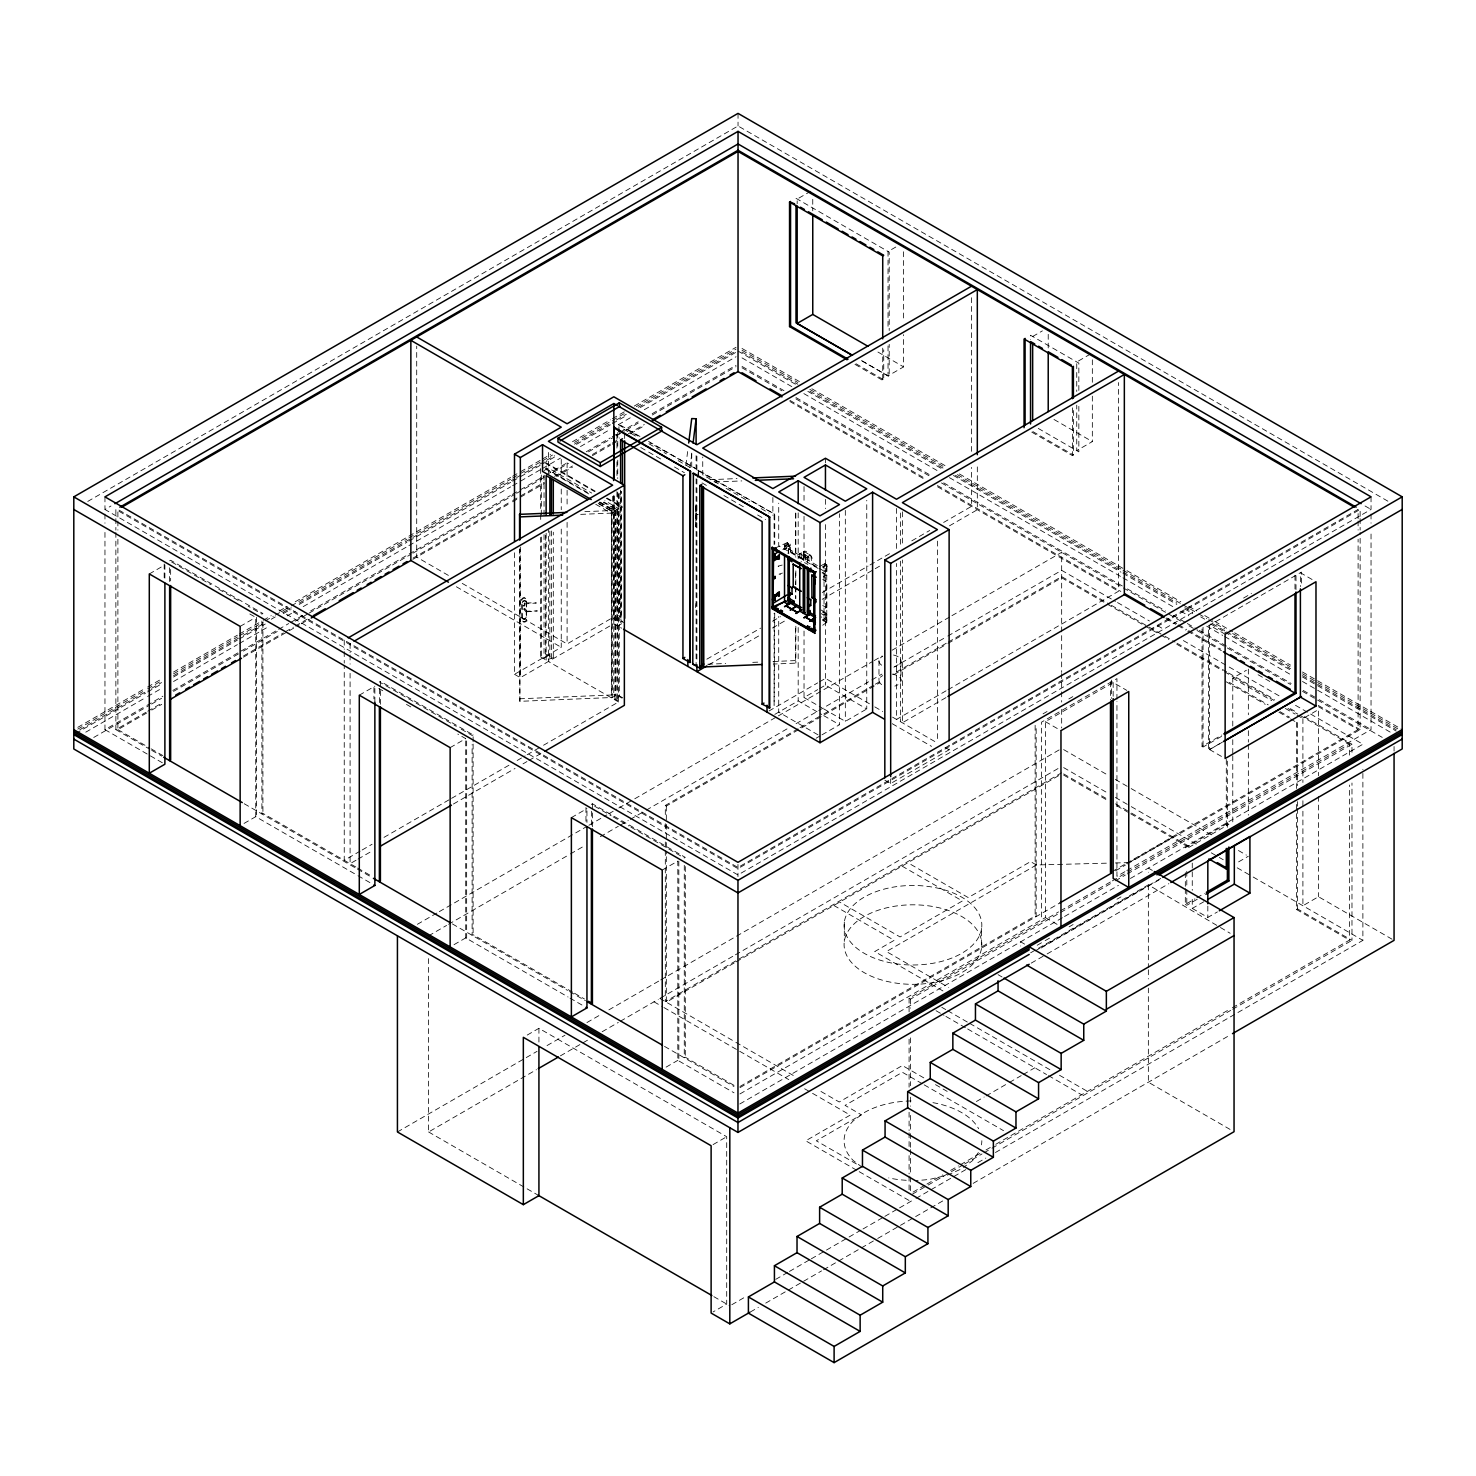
<?xml version="1.0" encoding="UTF-8"?>
<svg xmlns="http://www.w3.org/2000/svg" width="1476" height="1476" viewBox="0 0 1476 1476"><rect width="100%" height="100%" fill="white"/><g stroke="black" fill="none" stroke-linecap="round" stroke-linejoin="round"><path stroke-width="0.75" stroke-dasharray="5 3.75" d="M774.826 548.205L787.981 542.301L790.121 543.5L790.287 545.677L788.036 544.367L788.202 542.319M803.59 553.279C802.704 543.758 823.202 569.016 803.534 553.315L803.793 551.378L803.129 559.035L790.601 551.803M826.892 566.729L826.689 564.533L826.892 566.729L824.567 565.456L824.826 563.518M822.722 573.075L826.855 575.455L826.745 564.588L826.781 622.374L822.852 620.012M826.8 607.577L826.708 581.858L822.722 579.551M696.321 508.371L696.487 506.932M696.469 514.183C696.93 510.401 695.27 515.991 698.296 514.312M696.543 524.183L695.694 526.729L695.86 504.903L696.617 524.257M524.312 603.684C524.57 599.773 524.589 610.677 523.168 603.721M525.105 610.935L525.216 608.942L524.017 608.592L524.829 611.95L537.338 610.935L525.253 611.23M784.42 546.471L789.918 543.316L784.346 546.452L798.129 554.441L804.678 551.858L808.331 554.072M782.833 549.589L786.8 548.205C786.8 535.401 789.494 547.116 788.036 553.685M805.416 558.426L807.981 557.098L807.058 556.839M807.427 556.932L810.029 554.994M822.04 572.854L825.97 570.806L826.449 565.068L823.11 567.337M826.652 564.533L824.512 563.814L824.567 570.825M696.34 507.43L696.561 504.921M826.375 575.16C817.889 578.5 832.685 574.81 823.202 573.352M685.934 465.217L687.853 449.663M690.03 467.615L691.967 452.062M695.547 607.632L696.1 603.186M826.136 622.872L826.892 620.123L820.988 616.802M807.87 564.422L804.494 562.614M523.187 605.843L524.829 605.769M524.072 604.035L536.36 602.964L524.109 602.798M525.235 609.108L523.593 609.182M695.731 526.637L695.897 504.903M824.051 576.562L824.032 580.197M826.449 622.688L825.97 617.614L826.412 622.577M978.367 1152.553L972.61 1160.579L963.477 1167.442M826.781 607.706L822.722 605.547M826.763 614.551L826.708 622.337L822.741 625.252M822.593 620.326L825.97 617.614M826.763 622.374L821.449 618.979M822.759 567.485L826.708 564.939M87.767 501.416L738.037 125.977L1388.233 501.379M104.962 496.877L104.962 509.478L110.958 506.01M169.629 560.843L170.644 560.271L262.913 613.518L261.898 614.108L248.153 606.175M810.822 191.216L797.169 199.076L797.169 203.688M149.297 573.943L164.888 564.939L164.888 578.684M895.821 247.027L888.035 251.529L888.035 329.812M240.145 626.396L253.78 618.518M77.785 727.336L145.607 688.167M147.6 687.023L161.567 678.96M173.541 672.06L237.359 635.197M239.352 634.053L261.307 621.378M263.3 620.234L271.27 615.621M279.259 611.009L287.23 606.415M295.218 601.802L406.915 537.319M408.907 536.157L510.641 477.431M512.633 476.268L518.63 472.818M520.622 471.674L540.567 460.143M542.559 458.999L550.53 454.387M572.485 441.73L610.381 419.848M612.374 418.686L624.348 411.786M634.311 406.029L736.044 347.284M77.785 729.126L145.607 689.975M147.6 688.831L161.567 680.768M173.541 673.849L237.359 637.005M239.352 635.842L263.3 622.023M265.293 620.879L273.263 616.267M275.274 615.123L289.222 607.06M291.215 605.898L406.915 539.109M408.907 537.965L510.641 479.22M512.633 478.076L518.63 474.626M520.622 473.464L540.567 461.951M542.559 460.807L552.522 455.032M574.478 442.376L610.381 421.638M612.374 420.494L624.348 413.575M636.304 406.675L736.044 349.092M79.778 729.771L149.593 689.476M151.585 688.314L161.567 682.558M173.541 675.657L241.363 636.488M243.356 635.344L263.3 623.831M271.27 619.219L275.274 616.913M283.244 612.319L291.215 607.706M299.204 603.094L410.9 538.611M412.893 537.448L514.626 478.722M516.618 477.578L522.615 474.11M524.607 472.966L544.552 461.453M546.544 460.291L554.533 455.697M574.478 444.165L614.367 421.14M616.359 419.996L626.341 414.221M638.296 407.321L736.044 350.882M75.793 733.424L145.607 693.13M147.6 691.967L161.567 683.905M173.541 677.004L237.359 640.141M239.352 638.997L265.293 624.016M283.244 613.665L291.215 609.053M299.204 604.44L406.915 542.264M408.907 541.102L510.641 482.375M512.633 481.213L518.63 477.763M520.622 476.619L540.567 465.106M542.559 463.944L556.526 455.881M576.47 444.368L610.381 424.793M612.374 423.649L626.341 415.586M640.307 407.524L736.044 352.247M85.774 732.17L145.607 697.613M147.6 696.469L161.567 688.406M173.541 681.506L237.359 644.643M239.352 643.499L269.278 626.211M287.23 615.861L295.218 611.249M303.189 606.636L406.915 546.766M408.907 545.603L510.641 486.877M512.633 485.715L518.63 482.265M520.622 481.121L540.567 469.589M542.559 468.445L560.511 458.077M580.455 446.564L610.381 429.295M618.352 424.682L632.318 416.619M644.292 409.719L736.044 356.731M618.573 431.712L619.2 424.461L640.732 436.896M544.035 470.549L548.389 468.04L591.728 493.058M104.962 532.412L104.962 729.642L144.906 706.58M146.899 705.417L162.877 696.192M172.858 690.436L276.713 630.473M278.706 629.33L288.706 623.555M290.698 622.411L302.672 615.492M310.661 610.88L510.364 495.567M512.375 494.423L518.353 490.955M520.364 489.811L544.33 475.973M546.323 474.829L566.286 463.298M586.267 451.767L610.234 437.929M612.226 436.767L618.223 433.317M620.215 432.154L638.185 421.785M652.171 413.704L736.044 365.292M93.744 737.465L149.593 705.214M151.585 704.07L161.567 698.314M173.541 691.395L241.363 652.244M243.356 651.082L277.267 631.507M295.218 621.138L307.174 614.237M309.185 613.075L410.9 554.349M412.893 553.205L514.626 494.46M516.618 493.316L522.615 489.866M524.607 488.704L544.552 477.191M552.522 472.578L568.481 463.372M588.444 451.859L614.367 436.878M616.359 435.734L624.348 431.121M626.341 429.977L638.296 423.059M652.263 414.996L736.044 366.638M115.866 532.412L115.866 729.642L145.792 712.373M147.784 711.211L161.733 703.148M243.503 655.953L283.374 632.927M285.366 631.765L293.355 627.171M295.348 626.009L309.296 617.964M413.003 558.094L510.714 501.674M512.707 500.53L518.685 497.08M520.677 495.918L544.607 482.099M554.589 476.342L572.522 465.992M592.466 454.479L610.418 444.11M612.411 442.966L618.389 439.516M628.37 433.76L644.311 424.534M117.895 539.293L117.895 729.642L149.796 711.229M151.788 710.067L161.751 704.329M243.466 657.152L287.303 631.839M289.296 630.676L299.259 624.92M301.252 623.776L309.222 619.182M412.819 559.367L510.511 502.965M512.504 501.803L518.5 498.353M520.493 497.191L544.441 483.372M556.415 476.453L572.393 467.246M592.337 455.715L610.308 445.346M612.3 444.202L618.296 440.734M630.27 433.815L644.237 425.752M599.035 504.036L612.669 511.914L618.518 508.537L618.518 701.967L542.984 745.565M595.732 504.275L611.599 513.427L619.293 508.98L604.883 500.659M697.742 477.412L698.369 470.161L774.734 514.257L774.734 544.127M862.353 361.048L888.035 375.863L903.607 366.878L903.607 334.646M854.973 364.351L882.722 380.365L883.737 379.793L883.737 349.812M473.113 741.782L473.113 734.9L380.402 681.359L379.387 681.949L456.324 726.358M359.295 695.178L374.867 686.174M1032.647 336.51L1042.388 330.882M697.742 470.53L774.734 514.257M244.057 823.423L255.735 816.671L356.011 874.567M355.771 866.965L262.913 813.35L261.898 813.94L261.898 621.009M540.696 537.43L540.696 656.931L544.035 658.148L548.389 655.639L545.659 654.053L545.659 534.552M545.659 654.053L553.297 657.742L553.297 532.19M514.497 552.762L514.497 674.311L561.249 647.318L561.249 525.77M462.228 583.389L567.098 643.942L613.832 616.95L623.573 622.577M613.61 496.637L613.61 618.426L616.95 619.643L621.304 617.134L621.304 491.305M618.573 493.759L619.2 615.197M540.696 656.931L546.138 660.086L553.297 657.742M514.497 674.311L520.345 677.668L613.832 623.702L621.636 628.186M613.61 618.426L620.621 622.485L622.485 621.396L620.935 620.51L620.935 491.397M617.743 625.935L621.636 623.702M1090.377 354.092L1076.742 361.971L1076.742 391.509M784.531 549.349L784.531 544.736L786.007 543.888L789.512 545.917L789.512 552.817M790.841 551.95L789.992 543.482M789.512 545.917L788.036 546.766L784.531 544.736M450.143 747.631L465.715 738.627L457.818 734.07M473.113 734.9L472.117 735.472L458.298 727.502M788.83 553.5L787.501 542.485M790.952 552.116L802.76 558.943M799.734 558.112L799.734 553.518L801.21 552.651L804.715 554.681L804.715 561.6M799.734 553.518L803.239 555.548L804.715 554.681M803.848 560.511L803.848 555.899L805.342 555.05L808.848 557.061L808.848 563.98M810.988 555.603L811.689 563.906M803.848 555.899L807.372 557.928L808.848 557.061M811.634 563.943L824.051 571.12M822.556 566.692L824.032 565.843L824.032 623.425L822.556 624.274M599.459 502.117L615.326 511.268L615.326 695.713L613.758 694.809L615.64 693.738L622.651 697.779M615.326 695.713L611.599 697.871L611.599 513.427M599.182 502.394L614.938 511.489L614.938 699.089L619.293 696.561L622.023 698.148M617.743 492.375L617.042 701.008L617.042 510.272L603.333 502.357M360.144 851.135L344.24 860.305L344.24 665.381M362.137 849.991L372.081 844.254M384 837.372L449.59 799.494M451.564 798.35L509.202 765.085M517.154 760.491L525.105 755.896M527.098 754.753L541.009 746.727M356.048 860.25L350.089 863.681L350.089 673.351M358.041 859.106L371.952 851.062M453.446 804.014L515.05 768.442M523.002 763.867L526.969 761.561M528.962 760.417L542.873 752.391M706.856 659.163L760.564 628.149M772.501 621.248L780.472 616.654M822.243 592.522L868.017 566.101M870.01 564.957L891.891 552.319M911.781 540.843L929.695 530.493M943.625 522.449L971.485 506.379L971.485 467.394M1092.332 396.14L1092.332 441.601L1076.742 450.586L1076.742 405.144M708.831 664.754L760.546 634.901M772.465 628.02L786.394 619.975M822.187 599.311L881.855 564.865M949.474 525.825L977.315 509.755L977.315 463.888M1031.798 432.154L1072.388 455.586L1073.384 454.995L1073.384 407.228M823.645 614.938L826.228 614.053M821.246 613.629L824.125 615.289L826.228 613.979M630.916 827.169L684.274 857.98L685.288 857.39L592.411 803.774L591.396 804.346L611.156 815.767M571.378 817.612L586.95 808.627M768.978 711.008L817.667 682.89M819.623 681.764L825.453 678.388L872.833 705.749M774.808 714.384L798.184 700.897L821.781 714.513M804.033 631.008L804.033 697.521L817.667 689.643M819.623 688.517L825.453 685.141L866.763 708.978L866.763 500.29M417.376 924.308L437.32 912.795M439.313 911.633L586.931 826.412M588.924 825.269L606.876 814.9M608.868 813.756L616.839 809.143M618.831 807.981L632.798 799.918M634.791 798.774L776.413 717.004M778.405 715.86L872.168 661.728M874.161 660.584L882.131 655.971M892.113 650.215L949.954 616.82M951.946 615.658L1061.668 552.319L1061.668 672.41M428.594 935.821L446.564 925.452M448.556 924.29L568.389 855.102M570.382 853.958L584.367 845.877M600.345 836.671L618.315 826.283M620.307 825.139L628.296 820.527M630.289 819.365L644.274 811.302M646.267 810.139L788.073 728.277M796.062 723.664L881.928 674.089M893.903 667.17L945.839 637.189M947.832 636.045L1061.668 570.326L1115.524 601.415M665.307 814.586L665.307 805.453L798.073 728.793M800.066 727.65L821.855 715.067M823.848 713.923L873.386 685.325M875.36 684.181L879.327 681.894M946.282 643.241L892.574 674.237L896.098 675.085A11.015 6.365 0 0 1 894.843 686.082M948.275 642.078L1061.668 576.618L1109.38 604.164M665.307 805.453L666.322 806.044L879.844 682.761M894.105 674.514L945.968 644.588M947.961 643.425L1061.668 577.78L1105.34 603.001M454.036 944.658L465.715 937.906L568.057 997.001M572.522 992.112L473.113 934.714L472.117 935.304L472.117 744.66M816.117 738.221L820.01 735.97M821.947 734.845L839.493 724.734L839.493 513.74M823.7 708.867L845.324 721.358L866.763 708.978M946.079 690.823L896.522 719.421L896.522 563.481M948.053 689.661L1118.513 591.267L1118.513 382.561M945.968 697.613L902.371 722.797L902.371 559.976M662.226 870.065L677.816 861.08L677.816 1060.358L734.015 1092.812M884.825 780.158L890.674 783.516L949.123 749.79L949.123 745.195M1371.038 496.84L1371.038 509.423L737.963 874.936L104.962 509.478M1043.071 713.812L1047.037 711.524M1068.845 698.923L1072.812 696.635M1243.567 598.057L1251.482 593.481M739.937 1093.937L1045.377 917.611L1045.377 721.653L1113.162 682.502L1126.797 690.381M527.227 1035.063L538.925 1028.311L726.709 1136.723L726.709 1304.064L713.074 1311.943M397.431 1131.963L537.061 1051.336M547.024 1045.58L564.976 1035.211M586.931 1022.554L600.88 1014.492M608.868 1009.879L658.739 981.097M660.731 979.935L734.531 937.334M736.524 936.171L1059.676 749.605M428.594 958.625L428.594 1131.963L536.434 1069.694M560.4 1055.857L588.352 1039.713M602.134 1031.761L618.315 1022.425M620.307 1021.263L658.259 999.363M660.252 998.2L734.144 955.544M735.435 954.806L1059.676 767.612M1061.668 772.76L665.307 1001.595L665.307 848.792M734.125 963.035L666.322 1002.167L666.322 856.209M736.118 961.872L1059.694 775.066M1232.774 726.026L1232.774 678.111L1246.408 670.233M1202.036 628.942L1202.036 746.45L1221.814 735.03M1202.036 746.45L1203.051 747.04L1222.829 735.62M1225.135 634.2L1209.545 625.197L1209.545 749.531L1221.408 742.705M1222.349 742.207L1208.493 750.195L1208.493 625.769L1301.463 572.098L1301.463 585.917M666.119 1067.111L677.816 1060.358M734.052 1085.377L685.288 1057.203L684.274 1057.794L684.274 864.862M1106.336 863.183L1036.41 864.973L886.43 951.559L948.754 987.555M1290.577 718.941L1296.426 722.317L1297.441 721.746L1297.441 785.638M1297.053 715.214L1302.902 718.591L1318.474 709.587L1318.474 775.767M739.956 1086.465L1035.137 916.043L1036.152 916.633L1036.152 725.86M1112.48 871.394L1124.454 864.475M1126.465 863.331L1358.104 729.587L1358.104 539.238M1130.856 861.486L1172.092 837.667M739.956 1087.646L1059.934 902.906M1115.469 870.84L1125.413 865.102M1127.406 863.94L1360.134 729.587L1360.134 532.356M1124.897 871.707L1116.945 876.283L1116.945 701.598M1126.871 870.545L1371.038 729.587L1371.038 532.356M909.087 1011.909L909.087 998.219L1058.55 911.928M1060.543 910.784L1110.358 882.021M1112.351 880.877L1349.488 743.959L1349.488 755.361M909.087 998.219L910.563 999.086L1113.384 881.984M1115.358 880.84L1125.302 875.102M1127.295 873.958L1351.979 744.236L1351.979 755.638M739.808 1103.974L1063.329 917.186M1064.547 916.485L1118.421 885.379M1130.395 878.46L1362.883 744.236L1295.061 705.067M1037.167 945.286L1043.145 941.836M1045.156 940.673L1051.133 937.223M1069.085 926.854L1073.07 924.548M1116.963 899.216L1120.948 896.91M1030.617 952.813L1036.595 949.363M1038.606 948.201L1148.346 884.844L1218.475 926.356M1035.174 950.931L1160.837 878.386M1040.986 948.072L1160.671 878.976M713.074 1144.601L726.709 1136.723M1031.189 963.145L1045.156 955.083M1047.148 953.92L1168.826 883.681M1238.604 861.873L1248.345 856.246M1185.32 888.552L1185.32 904.419L1194.877 898.902M1196.796 897.795L1204.434 893.386M1185.32 904.419L1186.796 905.268L1200.191 897.556M1192.257 899.364L1192.257 908.423L1203.733 901.799M1192.257 908.423L1207.829 917.426L1217.405 911.91M1296.426 813.608L1296.426 909.456L1297.441 908.884L1351.979 940.36L1351.979 783M1392.071 939.216L1318.474 896.725L1302.902 905.729L1302.902 809.881M976.411 1101.502L984.197 1097.019M986.153 1095.893L1007.573 1083.513M1009.529 1082.388L1021.207 1075.635M1023.163 1074.528L1034.842 1067.775M913.054 1192.073L924.954 1185.21M926.928 1184.066L942.758 1174.914M950.618 1170.394L958.477 1165.855M960.433 1164.712L984.012 1151.114M985.968 1149.97L993.809 1145.45M995.783 1144.306L1230.375 1008.864M1232.368 1007.721L1349.488 940.101L1349.488 785.011M912.519 1194.084L926.245 1186.169M928.201 1185.025L949.529 1172.719M951.43 1171.63L962.739 1165.099M964.621 1164.01L982.02 1153.955M984.012 1152.811L989.972 1149.361M991.964 1148.217L1230.652 1010.414M1232.645 1009.27L1351.979 940.36M731.801 1304.729L745.786 1296.648M775.749 1279.341L787.741 1272.423M789.457 1271.426L809.697 1259.748M811.32 1258.807L847.648 1237.847M849.087 1236.999L861.615 1229.766M863.017 1228.973L883.589 1217.091M884.88 1216.353L897.574 1209.01M899.567 1207.866L914.253 1199.379M916.024 1198.364L965.894 1169.564M977.868 1162.664L985.839 1158.051M995.433 1152.516L1362.883 940.36L1362.883 769.31M750.398 1311.979L758.35 1307.385M765.73 1303.123L821.578 1270.891M823.571 1269.729L875.748 1239.619M877.74 1238.456L943.404 1200.56M973.164 1183.365L1230.486 1034.805M819.475 566.563L824.826 563.611M947.389 1175.136L961.651 1168.826M943.884 1175.985L930.784 1179.121A68.874 39.76 0 0 1 915.194 1180.449M782.409 573.057L779.051 574.146L782.465 574.957M782.169 565.05L778.073 566.175L782.225 566.969M709.956 479.7L736.985 478.575M714.771 482.043L741.801 480.918M584.883 511.655L611.894 510.53L612.208 697.502L519.884 701.321L519.57 548.943M580.695 514.368L612.208 513.076M707.705 664.218L725.712 663.48M752.742 662.355L759.494 662.078M773 661.525L795.527 660.584L795.841 663.13L773.313 664.052M519.57 698.794L611.894 694.975L612.208 697.502M1115.358 862.962L1128.882 862.611M1365.042 505.973L1371.038 509.423M796.007 198.319L889.198 252.119L889.198 330.513M1053.975 419.461L1092.332 441.601M1312.09 579.496L1300.393 572.743L1300.393 586.562M1038.274 428.427L1078.845 451.859L1078.845 406.361M1032.813 431.564L1073.384 454.995M877.943 352.044L903.607 366.878M861.43 360.605L889.198 376.638L889.198 344.351M855.988 363.76L883.737 379.793M742.022 348.447L799.863 381.841M811.837 388.741L947.463 467.043M959.418 473.962L1124.97 569.533M1126.963 570.677L1180.818 601.765M1188.789 606.378L1196.778 610.99M1204.748 615.584L1212.718 620.197M1214.711 621.341L1232.663 631.71M1234.656 632.853L1290.504 665.104M1302.478 672.004L1402.2 729.587M742.022 350.236L797.87 382.487M809.844 389.387L945.47 467.689M957.426 474.608L1120.985 569.035M1122.978 570.179L1180.818 603.573M1182.811 604.717L1196.778 612.78M1198.77 613.942L1206.741 618.536M1208.733 619.699L1224.693 628.905M1232.663 633.518L1290.504 666.912M1302.478 673.812L1398.215 729.089M742.022 352.044L797.87 384.277M809.844 391.195L943.478 468.335M955.433 475.254L1120.985 570.825M1122.978 571.968L1176.833 603.075M1184.804 607.669L1192.774 612.282M1200.763 616.894L1204.748 619.182M1212.718 623.795L1224.693 630.695M1226.685 631.857L1290.504 668.702M1302.478 675.621L1396.222 729.734M738.037 351.085L795.878 384.48M807.852 391.398L943.478 469.7M953.441 475.456L1120.985 572.171M1122.978 573.334L1176.833 604.422M1184.804 609.016L1192.774 613.629M1210.726 623.997L1222.7 630.898M1224.693 632.06L1290.504 670.049M1302.478 676.967L1396.222 731.081M742.022 357.893L791.892 386.675M803.848 393.594L939.474 471.896M949.455 477.652L1120.985 576.673M1122.978 577.817L1172.83 606.618M1180.818 611.212L1188.789 615.824M1206.741 626.193L1222.7 635.4M1224.693 636.543L1290.504 674.55M1302.478 681.469L1390.226 732.133M742.041 366.435L783.959 390.642M795.951 397.561L931.725 475.955M943.717 482.873L1125.432 587.78M1127.424 588.942L1165.357 610.843M1173.346 615.455L1185.32 622.374M1187.331 623.518L1197.313 629.293M1199.305 630.437L1227.257 646.58M1229.25 647.743L1291.168 683.48M1303.142 690.399L1317.127 698.462M1319.12 699.606L1371.038 729.587M742.022 367.782L781.911 390.808M795.878 398.871L929.511 476.028M941.467 482.929L1166.852 613.057M1168.844 614.2L1181.095 621.267M1189.047 625.861L1195.025 629.311M1197.018 630.473L1290.559 684.477M1302.478 691.358L1382.256 737.41M789.881 400.365L923.459 477.486M937.426 485.549L1120.856 591.452M1166.723 617.927L1176.686 623.684M1178.678 624.828L1186.667 629.44M1188.66 630.584L1220.56 649.016M1318.253 705.417L1360.134 729.587M789.918 401.546L923.589 478.722M937.555 486.785L1118.513 591.267M1165.948 618.647L1175.855 624.366M1177.83 625.51L1185.763 630.086M1187.737 631.23L1221.408 650.676M1318.474 706.709L1358.104 729.587M1258.087 674.735L1269.784 681.469M1117.517 602.559L1149.435 620.99M1157.424 625.603L1163.402 629.053M1183.346 640.566L1227.239 665.916M1229.231 667.06L1281.094 697.004M1111.373 605.326L1147.166 625.99M1149.158 627.134L1163.07 635.16M1165.062 636.322L1175.007 642.06M1176.999 643.204L1226.704 671.912M1228.696 673.056L1274.434 699.458M1290.338 708.646L1296.297 712.078M1304.249 716.672L1351.979 744.236M1107.314 604.145L1143.051 624.772M1145.025 625.916L1158.937 633.942M1160.911 635.086L1168.844 639.68M1176.796 644.256L1222.442 670.621M1224.434 671.764L1274.065 700.417M1287.958 708.425L1297.884 714.163M1299.858 715.306L1349.488 743.959M1232.774 678.111L1271.722 700.602M1285.356 708.462L1295.098 714.089M1229.268 682.373L1268.216 704.864M1279.913 711.616L1289.655 717.244M1226.298 681.838L1265.264 704.329M1278.899 712.207L1288.64 717.816M1209.545 749.531L1223.18 757.409M648.573 441.416L695.565 468.538L649.901 442.911M618.573 424.811L640.123 437.247M623.573 429.129L637.208 437.007M648.905 443.759L666.432 453.87M678.13 460.623L691.764 468.501M718.332 483.833L702.742 474.829L702.742 457.025M726.118 488.335L749.494 501.822M761.173 508.574L768.978 513.076M640.769 447.505L646.709 450.955M648.702 452.099L660.602 458.962M674.477 466.988L684.403 472.707M702.078 482.91L708.019 486.342M723.886 495.512L743.72 506.951M757.612 514.976L765.546 519.552M805.453 558.611L819.088 566.563M812.003 564.275L817.907 567.67M818.036 568.389L778.719 545.696L778.719 503.168M1045.377 721.653L1060.967 730.638M1063.642 749.605L1107.351 774.826M1115.284 779.42L1129.195 787.446M1131.169 788.59L1212.608 835.6M1238.419 850.508L1246.371 855.102M820.859 609.902L824.032 611.673L823.977 615.234M822.796 612.005L826.818 614.385L822.722 612.023M595.234 491.213L546.286 462.966L546.286 469.848M606.987 498.002L622.651 507.043M545.659 463.316L594.607 491.582M606.359 498.371L622.023 507.412M545.234 468.095L590.252 494.091M603.961 502.006L617.669 509.921M1063.661 767.612L1107.553 792.944M1115.376 797.464L1129.491 805.619M1131.299 806.652L1197.313 844.77M1211.279 852.833L1217.257 856.283M1219.25 857.445L1223.253 859.752M1237.22 867.814L1251.168 875.877M1253.179 877.021L1362.883 940.36M546.563 469.589L589.644 494.46M600.049 502.098L615.64 511.102L615.64 693.738M598.186 503.168L613.758 512.172M1063.661 773.904L1107.572 799.254M1115.542 803.866L1129.527 811.929M1131.52 813.091L1189.398 846.504M1063.642 775.066L1107.018 800.103M1116.871 805.804L1128.697 812.63M1130.671 813.774L1189.508 847.741M1296.426 909.456L1349.488 940.101M874.807 706.893L882.703 711.45M892.574 717.151L937.426 743.037M945.212 747.539L949.123 749.79M1152.332 870.397L1148.346 868.091L1148.346 872.279M892.242 723.701L931.54 746.376M804.033 697.521L821.726 707.724M823.756 715.639L839.493 724.734M618.573 615.566L621.304 617.134M818.036 734.845L778.719 712.133L778.719 616.451M1036.41 864.973L1030.58 861.597L968.238 897.592L907.851 862.722M1045.377 917.611L1057.074 924.345M448.372 575.4L416.712 557.116L416.712 346.14M456.379 586.765L561.249 647.318M614.938 699.089L617.669 700.657M618.518 701.967L548.389 661.488L548.389 530.216M902.02 866.098L962.389 900.969L900.065 936.946L839.678 902.076M1024.621 944.123L1020.636 941.817L1020.636 946.005M998.053 974.658L1002.038 976.964M1230.062 1129.417L1148.346 1082.222L1148.346 988.127M833.829 905.452L894.216 940.323L874.733 951.559L942.924 990.931M171.603 561.987L210.865 584.644M218.706 589.182L240.293 601.636M613.13 816.892L628.942 826.025M941.817 1007.315L945.802 1009.621M947.795 1010.765L967.739 1022.278M969.75 1023.44L1051.539 1070.653M1059.51 1075.266L1087.443 1091.391M249.813 613.979L255.735 617.392L255.735 816.671M378.815 688.462L382.764 690.731M406.472 704.421L412.394 707.834M936.061 1010.728L943.957 1015.303M945.932 1016.429L965.691 1027.85M967.666 1028.993L1046.539 1074.528M1048.477 1075.635L1081.594 1094.768M923.81 1077.886L902.389 1065.524L839.217 1102L819.346 1090.524M935.507 1084.639L947.186 1091.391M922.223 1083.716L902.389 1072.277L845.047 1105.376L861.357 1114.786L816.302 1140.8L858.497 1165.154M924.197 1084.86L1003.532 1130.671M659.846 998.44L733.886 1041.189M735.878 1042.333L793.498 1075.598M653.997 1001.817L661.931 1006.392M663.905 1007.536L788.774 1079.62M804.623 1088.771L810.582 1092.203M812.556 1093.347L850.213 1115.1L805.712 1140.8L857.224 1170.542M117.895 729.642L149.168 747.686M151.106 748.812L162.84 755.583M357.672 868.054L372.819 876.818M574.515 993.256L584.459 998.994M115.866 729.642L149.722 749.181M151.714 750.325L161.677 756.081M244.223 803.737L355.495 867.98M357.487 869.124L371.417 877.168M452.376 923.921L567.54 990.396M569.533 991.54L585.437 1000.728M664.514 1046.392L733.978 1086.502M104.962 729.642L164.187 763.83M358.004 875.729L369.959 882.63M570.031 998.145L583.961 1006.171M859.198 1171.686L910.729 1201.427M428.594 1131.963L538.925 1195.652M713.849 1296.648L729.808 1305.873M1220.412 927.5L1230.154 933.275M862.335 1167.368L853.312 1160.579A68.874 39.76 0 0 1 853.312 1120.819L864.272 1112.59A68.874 39.76 0 0 1 912.961 1100.948M526.545 602.079L526.618 620.215A2.196 1.79 -7.1 0 1 524.423 622.097A2.196 1.79 -7.1 0 1 522.227 620.4L522.172 602.54A2.196 1.79 -7.1 0 1 524.367 600.64A2.196 1.79 -7.1 0 1 526.563 602.356M521.858 617.466A2.196 1.79 -7.1 0 0 524.054 619.164A2.196 1.79 -7.1 0 0 526.249 617.282L526.194 599.422A2.196 1.79 -7.1 0 0 523.998 597.706A2.196 1.79 -7.1 0 0 521.803 599.607L521.877 617.743M1394.064 746.505L1394.064 751.081M1371.038 514.017L1371.038 523.187M1360.134 516.305L1360.134 509.423L737.963 868.626L115.866 509.478L115.866 516.36M1360.134 518.611L1360.134 530.068M1358.104 518.611L1358.104 509.423L737.963 867.464L117.895 509.478L117.895 518.648M1358.104 520.899L1358.104 530.068M1318.474 796.32L1318.474 896.725M1302.902 718.591L1302.902 782.483M1302.902 800.748L1302.902 807.593M1297.441 801.616L1297.441 806.173M1297.441 808.461L1297.441 908.884M1296.426 722.317L1296.426 788.498M1296.426 804.475L1296.426 811.32M1296.002 575.861L1296.002 589.68M1294.987 575.271L1294.987 591.396M1248.345 669.108L1248.345 714.753M1248.345 730.731L1248.345 742.133M1248.345 744.421L1248.345 815.158M1232.774 739.716L1232.774 753.406M1232.774 755.694L1232.774 821.874M1227.312 761.136L1227.312 827.316M1226.298 759.439L1226.298 827.888M1207.829 906.08L1207.829 917.426M1203.051 627.226L1203.051 747.04M1192.257 863.073L1192.257 890.286M1186.796 871.264L1186.796 887.131M1186.796 889.401L1186.796 905.268M1185.32 872.685L1185.32 886.283M1148.346 884.844L1148.346 967.463M1148.346 969.769L1148.346 978.939M1116.945 699.31L1116.945 678.609L1041.595 722.115L1041.595 919.788M1113.162 682.502L1113.162 696.34M1111.502 680.067L1111.502 698.462M1110.487 681.783L1110.487 700.159M1092.332 359.793L1092.332 382.505M1078.845 390.439L1078.845 363.133L1030.543 335.255L1030.543 339.794M1072.388 407.819L1072.388 455.586M1061.668 673.573L1061.668 690.657M1061.668 691.82L1061.668 702.059M1061.668 709.439L1061.668 727.945M1048.218 334.332L1048.218 347.967M1035.137 725.288L1035.137 916.043M981.614 928.386A68.874 39.76 0 0 1 873.903 957.979A68.874 39.76 0 0 1 883.368 889.327A68.874 39.76 0 0 1 981.614 928.386L981.614 947.721A68.874 39.76 0 0 1 873.903 977.315A68.874 39.76 0 0 1 883.368 908.663A68.874 39.76 0 0 1 981.614 947.721M971.485 297.691L971.485 451.342M937.426 541.102L937.426 740.62M910.563 999.086L910.563 1008.2M910.563 1037.849L910.563 1085.746M910.563 1097.148L910.563 1106.262M910.563 1115.395L910.563 1131.354M910.563 1133.642L910.563 1147.313M910.563 1149.601L910.563 1174.693M910.563 1176.962L910.563 1190.652M909.087 1039.27L909.087 1087.166M909.087 1112.258L909.087 1130.505M909.087 1132.775L909.087 1146.465M909.087 1155.597L909.087 1173.844M909.087 1176.114L909.087 1189.804M903.607 251.75L903.607 320.827M902.371 511.803L902.371 546.212M900.969 661.451L900.969 680.787M900.415 512.984L900.415 545.087M900.415 561.138L900.415 721.672M896.522 508.445L896.522 549.718M890.674 778.941L890.674 783.516M888.035 345.938L888.035 375.863M882.722 348.096L882.722 380.365M878.976 660.621L878.976 679.956M845.324 510.364L845.324 721.358M844.309 922.076L844.309 941.411M825.453 458.243L825.453 462.818M825.453 499.386L825.453 508.685M825.453 524.607L825.453 685.141M812.759 199.297L812.759 210.81M807.372 557.928L807.372 564.828M805.342 555.05L805.342 561.95M804.033 486.526L804.033 502.578M804.033 516.342L804.033 559.921M803.239 555.548L803.239 560.142M801.21 552.651L801.21 561.876M798.184 512.836L798.184 558.703M798.184 627.503L798.184 700.897M795.841 513.261L795.841 557.061M795.841 570.898L795.841 584.736M795.841 587.042L795.841 598.573M795.841 626.23L795.841 663.13M795.527 513.039L795.527 556.839M795.527 572.983L795.527 584.514M795.527 586.821L795.527 598.333M795.527 628.315L795.527 660.584M786.007 543.888L786.007 550.806M774.734 613.075L774.107 705.344L774.107 613.426M774.107 514.607L774.107 544.478M772.87 497.504L772.87 515.327M738.037 113.375L738.037 125.977M737.963 864.438L737.963 876.633M698.369 470.161L698.369 477.062M696.893 456.213L696.893 469.977M696.893 479.146L696.893 660.307M696.1 455.641L696.1 469.479M696.1 478.704L696.119 665.344M691.727 453.15L691.727 469.294M685.288 866.578L685.288 1057.203M678.831 861.117L678.831 1060.949M666.322 806.044L666.322 822.003M666.322 824.291L666.322 840.25M666.322 842.538L666.322 853.94M665.307 823.7L665.307 832.815M665.307 841.947L665.307 846.504M624.662 433.907L624.662 438.52M620.621 490.069L620.621 622.485M619.2 429.055L619.2 438.243M619.2 493.408L619.293 696.561M617.743 432.505L617.743 448.63M617.743 460.143L617.743 478.556M616.95 434.35L616.95 448.077M616.95 461.804L616.95 477.818M616.95 491.545L616.95 619.643M614.237 496.268L614.237 618.075M613.832 495.272L613.758 694.809M612.669 496.323L612.669 511.914M611.894 510.53L611.894 694.975M592.411 803.774L592.411 810.656M592.411 812.944L592.411 826.726M591.396 811.246L591.396 827.316M586.95 810.914L586.95 822.372M585.954 807.501L585.954 823.571M567.098 462.763L567.098 481.121M567.098 490.29L567.098 506.342M567.098 522.393L567.098 643.942M561.249 459.257L561.249 477.615M561.249 489.073L561.249 509.718M551.434 530.973L551.434 658.831M549.865 531.12L549.865 657.927M548.389 452.449L548.389 472.652M546.138 533.279L546.138 660.086M544.035 475.124L544.035 516.305M544.035 534.607L544.035 658.148M541.305 475.032L541.305 516.397M541.305 537.08L541.305 656.58M540.696 468.482L540.696 512.154M540.696 514.46L540.696 521.342M538.925 1028.311L538.925 1042.056M520.345 546.95L520.345 677.668M519.884 549.164L519.884 701.321M473.113 744.088L473.113 934.714M466.656 740.934L466.656 938.459M465.715 740.915L465.715 937.906M380.402 681.359L380.402 688.259M380.402 690.547L380.402 704.329M379.387 688.831L379.387 702.613M374.867 688.462L374.867 702.207M373.926 687.392L373.926 698.868M350.089 643.536L350.089 652.706M350.089 654.993L350.089 664.163M344.24 640.16L344.24 649.329M344.24 651.617L344.24 663.093M262.913 622.706L262.913 813.35M256.437 617.263L256.437 817.077M170.644 569.459L170.644 580.935M169.629 567.743L169.629 581.526M164.187 563.998L164.187 580.068M117.895 520.936L117.895 530.124M115.866 518.648L115.866 530.124M104.962 514.054L104.962 523.242M893.534 655.012A11.015 6.365 0 0 1 900.969 660.621A11.015 6.365 0 0 1 894.843 666.746M881.689 665.215A11.015 6.365 0 0 1 882.722 656.248M881.689 684.569A11.015 6.365 0 0 1 880.083 683.185L879.161 681.617A11.015 6.365 0 0 1 882.722 675.584M906.227 1180.283A68.874 39.76 0 0 1 888.718 1177.922M932.943 1102.664A68.874 39.76 0 0 1 978.643 1128.753M981.835 1140.708A68.874 39.76 0 0 1 981.448 1144.859M522.227 602.946A2.196 1.79 -7.1 0 1 524.423 601.046A2.196 1.79 -7.1 0 1 526.618 602.761M526.563 619.809A2.196 1.79 -7.1 0 1 524.367 621.691A2.196 1.79 -7.1 0 1 522.172 619.994M521.858 600.012A2.196 1.79 -7.1 0 1 524.054 598.112A2.196 1.79 -7.1 0 1 526.249 599.828M526.194 616.876A2.196 1.79 -7.1 0 1 523.998 618.758A2.196 1.79 -7.1 0 1 521.803 617.06M1227.386 823.442L1185.32 847.741L1186.796 848.589L1228.881 824.309L1227.386 823.442"/><path stroke-width="1.5" d="M772.132 608.702L772.243 547.245L814.937 572.042L814.697 633.407M773.276 549.183L774.291 549.902M775.915 550.013L778.498 552.024L778.295 550.954M811.505 570.861L812.778 570.64M810.933 570.511L812.28 571.765M814.567 631.211L814.401 627.245M786.099 600.861L772.944 607.651L773.018 603.352L786.8 595.013M778.959 551.046C769.605 559.865 773.941 544.662 772.797 550.382M773.221 548.906L775.029 548.113M776.099 548.998L774.402 549.902M776.782 549.921L775.583 550.585M807.464 567.67L808.682 569.09M815.859 571.673L814.217 572.725L814.401 577.024M688.683 443.003L691.727 418.575L696.1 418.76L696.1 444.11M693.074 443.187L696.1 418.76M773.572 608.333L775.417 607.946L774.734 609.367L776.431 608.463M809.568 629.108L811.265 628.573M811.431 630.197L813.756 630.012C813.83 631.47 813.645 632.909 815.988 630.178M813.313 631.267L812.741 630.621M814.143 573.371L814.365 631.359L813.442 631.027M793.848 603.315L788.424 599.976M810.084 612.743L810.213 610.51M814.992 633.241L772.354 608.905M773.645 558.315L778.295 556.563L775.324 557.559M815.342 622.116L814.549 624.809L815.398 622.134M774.42 598.481L773.442 601.083L775.103 597.983L775.103 600.4L775.048 597.946M777.944 609.108L777.317 610.437L810.269 629.883L811.615 628.352L813.091 629.274M814.955 573.205L771.93 548.555L772.169 547.282M808.368 611.71L810.232 612.503M773.922 549.533L776.044 548.149L774.752 548.851M814.918 573.297L814.106 572.872L816.007 571.913M778.774 592.946L779.31 591.968L779.31 595.75L778.129 595.326M779.42 610.898L782.631 611.175M776.745 609.846L777.372 610.455M814.623 578.924L815.398 580.566M773.627 560.917L778.295 558.002M773.627 597.983L775.601 596.378L773.682 598.02M814.697 582.411L814.77 584.072L814.77 582.448M815.97 600.031L814.697 602.3M815.047 601.968L814.973 601.193M815.97 601.913L814.475 602.854L815.822 601.821M774.882 608.832L773.627 608.665M778.258 609.164L776.782 608.241L775.453 609.367L777.907 609.385M776.21 609.09L776.985 609.477M776.616 610.455L774.734 609.367M790.232 610.012L796.173 606.304L790.38 610.105M795.951 613.389L801.8 609.736L796.099 613.481M809.863 614.459L803.811 617.872L809.66 614.274L815.545 617.743M805.527 617.282L810.804 620.197L805.693 617.263M815.508 617.466L809.549 621.248L815.342 617.558M814.66 622.614L811.413 620.492M807.464 626.248L808.682 627.724L807.335 626.101L810.047 626.949M812.612 631.23L811.505 630.529M793.867 601.138L788.036 597.762M793.94 603.094L793.94 601.101M1029.196 964.289L737.963 1132.424L73.8 748.978L73.8 496.877L738.037 113.375L1402.2 496.84L1402.2 748.941L1170.819 882.519M738.037 131.382L104.962 496.877L737.963 862.335L1371.038 496.84L738.037 131.382L738.037 150.847M114.943 503.703L738.037 143.965L1361.057 503.667M119.87 507.172L738.037 150.275L1356.13 507.135M121.881 507.172L738.037 151.438L1354.138 507.135M847.039 359.775L789.549 326.565L789.549 202.046L794.512 203.762M514.497 541.286L514.497 454.147L561.249 427.154L410.863 340.329L410.863 560.493L311.215 618.02M514.497 454.147L520.345 457.523L542.541 444.7L612.669 485.18L348.225 637.853M617.485 405.642L613.832 403.538L548.389 441.324L624.366 485.18L624.366 705.344L544.865 751.247M662.3 430.715L600.289 466.508L557.965 442.08L557.965 438.224L619.293 402.819L661.599 427.247L661.599 431.103M559.957 440.955L619.994 406.287M789.549 202.046L882.722 255.846L883.737 255.274L877.796 251.824M613.61 480.549L614.237 427.339L690.583 471.416L689.975 662.521L682.945 658.462L682.945 475.825L620.621 439.83L620.621 483.224M789.549 326.565L790.546 325.993L848.054 359.185M797.169 205.994L797.169 323.429L812.759 314.425L868.054 346.343M175.699 695.104L179.685 692.798M185.662 689.347L189.666 687.041M193.651 684.735L199.629 681.285M203.614 678.978L207.599 676.672M211.585 674.366L217.581 670.916M221.566 668.61L225.551 666.303M231.529 662.853L235.514 660.547M313.299 615.658L325.255 608.739M339.222 600.695L353.17 592.632M357.155 590.326L361.159 588.02M367.137 584.57L371.122 582.264M375.107 579.957L381.085 576.507M385.088 574.201L389.074 571.913M393.059 569.607L399.037 566.157M403.022 563.85L407.007 561.544M652.3 419.94L660.27 415.328M666.248 411.878L688.185 399.221M692.17 396.915L706.137 388.852M720.085 380.79L724.089 378.483M730.067 375.033L734.052 372.727M169.722 699.716L241.474 658.296M652.226 421.14L738.037 371.601L781.929 396.933M620.621 439.83L622.485 438.759M557.965 438.224L600.289 462.652L661.599 427.247M354.074 641.23L624.366 485.18M971.485 286.215L696.893 444.737L613.832 396.786L567.098 423.778L416.712 336.952M164.888 583.26L164.888 764.236L149.297 773.221L149.297 573.943L240.145 626.396L240.145 825.674M682.945 475.825L684.827 474.755M613.61 427.689L690.583 471.416M699.79 668.185L692.779 664.126L693.388 473.04L769.752 517.117L769.752 707.853L762.114 704.163L762.114 521.526L699.79 485.549L699.79 668.185L701.654 667.115L701.654 484.46L699.79 485.549M798.184 480.733L778.719 491.969L820.01 515.825L839.493 504.571L798.184 480.733L798.184 503.667M825.453 464.977L804.033 477.357L845.324 501.194L866.763 488.833L825.453 464.977L825.453 490.216M692.779 473.39L769.752 517.117M771.93 548.592L773.055 548.961M619.293 402.819L619.293 406.693L820.01 522.559L872.593 492.209L937.426 529.626L884.825 559.994L884.825 777.852M772.704 555.788L772.778 557.559M789.217 560.179L789.217 556.673L789.512 603.5L788.036 604.348L784.531 602.319L784.531 556.268M1118.513 371.103L896.522 499.257L825.453 458.243L772.87 488.593L702.742 448.114L977.315 289.591L977.315 454.7M792.022 561.821L788.055 559.533M800.933 568.463L792.963 564.219L800.933 568.647M808.645 568.537L808.848 614.643L807.372 615.51L803.848 613.481L803.848 565.105M814.604 571.747L812.612 572.005L813.756 571.415M814.254 573.574L814.162 632.281L772.87 608.444L772.797 549.127M811.892 575.142L815.877 577.098M793.184 586.581L800.933 591.138M800.933 591.322L793.258 586.894M772.483 599.035L772.778 600.916M792.022 587.835L792.022 594.311L788.756 592.411M789.217 591.636L789.273 595.234L791.487 593.998M814.457 579.828L814.457 581.636M789.217 595.142L791.579 593.905M792.022 594.311L788.756 592.356M682.945 658.462L684.827 657.392M773.572 608.702L771.93 607.3L773.701 608.167M772.87 608.444L776.763 606.193M784.531 602.319L786.007 601.47M778.553 611.359L778.479 612.3L778.295 611.212M692.779 664.126L696.119 665.344M379.904 846.468L451.453 805.176M811.966 597.429L815.877 599.773L811.985 597.78L811.745 575.05L815.877 577.282M810.804 599.846L807.446 597.817L810.804 599.846L810.804 605.603L807.723 603.758M703.812 664.052L700.085 666.211L701.654 667.115M808.313 603.832L808.405 606.71L810.619 605.381M799.734 562.725L799.734 611.101L801.21 610.234M706.838 665.916L696.893 671.654L696.893 664.735M799.734 611.101L803.239 613.112L804.715 612.263L804.715 566.194M803.848 613.481L805.342 612.632M884.825 559.994L890.674 563.371L949.123 529.626L949.123 740.62M814.457 623.186L814.401 625.031M808.387 628.665L808.645 629.698L808.7 628.776M374.867 702.207L374.867 885.452L359.295 894.456L359.295 695.178L450.143 747.631L450.143 946.909M762.114 704.163L763.978 703.093M623.573 629.311L820.01 742.723L872.593 712.355L884.382 719.163M947.943 696.469L1124.343 594.644L1163.974 617.503M73.8 496.877L737.963 880.323L1402.2 496.84M1402.2 509.423L737.963 892.925L73.8 509.478M592.411 829.032L592.411 1003.588L591.396 1004.178L591.396 829.623M586.95 826.947L586.95 1007.905L571.378 1016.909L571.378 817.612L662.226 870.065L662.226 1069.362M538.297 1068.606L558.408 1057.019M1223.788 733.904L1294.987 692.798L1296.002 693.369L1296.002 591.987M1224.803 734.476L1296.002 693.369M1223.383 741.561L1300.393 697.078L1315.983 706.082L1315.983 581.747L1225.135 634.2L1225.135 758.535L1315.983 706.082M1224.324 741.063L1301.463 696.524M397.431 935.821L397.431 1131.963L523.334 1204.656L538.925 1195.652L538.925 1046.65M1059.934 902.906L1111.502 873.128L1111.502 700.749M1402.2 729.587L737.963 1113.088L73.8 729.642M1402.2 731.395L737.963 1114.878L73.8 731.432M1029.196 948.551L737.963 1116.686L73.8 733.24M1156.852 874.844L1402.2 733.185M1029.196 949.898L737.963 1118.033L73.8 734.587M1158.844 875.028L1402.2 734.531M1029.196 954.4L737.963 1122.535L73.8 739.089M1162.83 877.224L1402.2 739.033M975.452 1003.901L1061.152 1053.384L1061.152 1069.583L975.452 1020.1L975.452 1003.901L998.053 990.857L1083.753 1040.34L1083.753 1024.141L1004.031 978.108M1208.881 858.921L1226.298 868.977L1227.312 868.386L1217.331 862.63M952.85 1033.145L1038.569 1082.628L1038.569 1098.827L952.85 1049.344L952.85 1033.145L975.452 1020.1M1206.353 892.279L1227.386 880.139L1228.881 880.987L1228.881 846.984M1205.929 894.235L1228.881 880.987M1207.553 899.585L1234.323 884.142L1249.914 893.128L1249.914 836.449L1207.829 860.748L1207.829 903.81M930.249 1062.388L1015.968 1111.871L1015.968 1128.07L930.249 1078.587L930.249 1062.388L952.85 1049.344M1219.305 910.803L1249.914 893.128M907.666 1091.631L993.366 1141.114L993.366 1157.295L907.666 1107.812L907.666 1091.631L930.249 1078.587M1028.606 946.43L1106.354 991.3L1234.047 917.574L1234.047 1131.705L834.106 1362.625L748.406 1313.123L748.406 1296.943L774.42 1281.906L860.139 1331.389L860.139 1315.208L774.42 1265.725L774.42 1281.906M885.065 1120.874L970.765 1170.357L970.765 1186.538L885.065 1137.055L885.065 1120.874L907.666 1107.812M862.464 1150.099L948.182 1199.582L948.182 1215.781L862.464 1166.298L862.464 1150.099L885.065 1137.055M1106.354 1009.307L1234.047 935.581M1083.753 1024.141L1106.354 1011.097L1106.354 991.3M842.206 1177.996L927.924 1227.478L927.924 1243.678L842.206 1194.195L842.206 1177.996L862.464 1166.298M1061.152 1053.384L1083.753 1040.34M819.623 1207.239L905.323 1256.722L905.323 1272.921L819.623 1223.438L819.623 1207.239L842.206 1194.195M1038.569 1082.628L1061.152 1069.583M797.022 1236.482L882.722 1285.965L882.722 1302.164L797.022 1252.681L797.022 1236.482L819.623 1223.438M1015.968 1111.871L1038.569 1098.827M774.42 1265.725L797.022 1252.681M993.366 1141.114L1015.968 1128.07M970.765 1170.357L993.366 1157.295M523.334 1204.656L523.334 1037.314L711.118 1145.727L711.118 1313.068L729.808 1323.861L749.771 1312.348M1232.478 1033.643L1394.064 940.36L1394.064 753.35M948.182 1199.582L970.765 1186.538M927.924 1227.478L948.182 1215.781M905.323 1256.722L927.924 1243.678M882.722 1285.965L905.323 1272.921M860.139 1315.208L882.722 1302.164M748.406 1296.943L834.106 1346.426L860.139 1331.389M774.882 550.179L775.896 549.552M809.715 570.29L811.265 570.05M810.416 570.695L811.615 569.957M771.93 607.263L785.472 601.267M773.59 550.142L773.055 607.577M774.937 554.423L775.103 556.766C773.184 558.039 773.332 552.098 774.254 557.19M778.129 556.47L779.31 554.902L779.31 558.684L775.62 559.478M773.664 560.345L774.088 558.518L774.088 560.142M775.638 558.057L775.546 557.836M778.073 556.876L778.129 557.817M779.31 558.684L778.239 558.961L778.239 555.529M773.35 577.393L775.103 576.433L775.103 578.315L773.406 579.145L773.406 577.743M773.59 578.555L774.033 578.278M778.295 592.632L779.144 592.227L779.31 595.75M773.609 595.75L773.664 597.411L773.664 595.806M775.546 594.902L778.073 592.503M778.295 593.629L775.638 595.142C776.487 597.171 774.771 593.481 773.682 595.179M778.129 593.979L778.295 594.791M775.564 596.507L778.073 594.846M779.088 595.603L778.239 596.027L778.239 592.596M773.59 558.279L775.62 557.688M752.742 477.929L795.527 476.158M755.306 480.364L793.59 478.777M519.57 539.718L519.57 514.349L566.858 512.393M519.57 514.349L519.884 516.895L562.67 515.124M703.203 486.895L703.517 666.949L762.059 664.514M800.472 207.194L804.438 209.481M808.405 211.769L822.28 219.776M826.246 222.064L838.147 228.946M842.113 231.234L848.054 234.666M852.021 236.953L855.988 239.241M859.955 241.529L865.895 244.961M869.862 247.248L873.829 249.536M1030.875 341.749L1034.75 343.982M1038.606 346.214L1042.48 348.447M1048.274 351.786L1057.941 357.358M1061.797 359.591L1071.465 365.181M797.169 323.429L852.482 355.347M851.523 354.886L796.007 322.838L796.007 205.238M742.022 372.727L755.989 380.79M769.937 388.852L781.911 395.752M1124.841 593.758L1144.786 605.271M1150.763 608.721L1162.737 615.621M1230.523 654.772L1236.501 658.222M1240.486 660.528L1244.489 662.816M1250.467 666.266L1254.452 668.573M1258.438 670.879L1262.423 673.185M1268.401 676.635L1272.386 678.942M1276.389 681.248L1290.338 689.292M1223.401 651.82L1294.71 692.982M949.123 529.626L902.371 502.633L1124.343 374.48L1124.343 594.644M807.372 569.976L810.877 571.913L810.877 568.075M788.055 585.529L792.095 587.799M788.055 599.92L801.634 607.706M807.372 611.082L815.508 615.861M800.084 608.629L790.343 603.13L784.494 606.71L790.527 603.315M811.265 620.584L814.826 622.521M591.249 499.534L542.541 471.416L542.541 444.7M587.799 499.681L546.138 475.641L546.138 514.829M810.877 629.219L811.652 629.68M777.446 610.252L809.715 628.942M811.579 630.031L810.306 629.422L811.431 630.566M1154.324 871.541L1234.047 917.574M1111.502 873.128L1110.487 872.556L1110.487 702.465M687.853 660.584L690.583 662.152M767.022 706.284L769.752 707.853M410.863 560.493L448.464 582.19M1026.613 965.064L1106.354 1011.097M588.444 1001.3L592.411 1003.588M163.67 757.225L242.267 802.593M373.41 878.331L450.401 922.777M587.43 1001.872L662.54 1045.248M373.926 884.917L374.867 885.452M585.954 1007.333L586.95 1007.905M538.316 1195.302L711.856 1295.504M779.088 555.124L779.088 558.537M775.103 554.349L774.863 556.636M782.169 611.396L780.841 609.957M1300.393 588.869L1300.393 697.078M1294.987 593.703L1294.987 692.798M1234.323 845.582L1234.323 884.142M1227.386 848.386L1227.386 880.139M1226.298 848.442L1226.298 868.977M1113.162 698.646L1113.162 878.46L1128.753 887.463L1128.753 691.506L1060.967 730.638L1060.967 926.596M1073.384 366.288L1073.384 398.133M1072.388 398.723L1072.388 366.878L1024.067 338.982L1024.067 427.689M1048.218 352.506L1048.218 411.583M1032.647 343.318L1032.647 420.586M1030.543 342.081L1030.543 423.963M1025.082 338.391L1025.082 424.83M998.053 980.747L998.053 990.857M890.674 563.371L890.674 776.653M882.722 255.846L882.722 338.871M872.593 492.209L872.593 712.355M834.106 1346.426L834.106 1362.625M820.01 522.559L820.01 742.723M812.759 215.404L812.759 314.425M807.372 567.135L807.372 615.51M803.239 564.755L803.239 613.112M793.202 564.072L793.202 586.931M790.546 201.474L790.546 325.993M788.036 558.279L788.036 604.348M775.048 576.396L775.048 578.278M769.125 517.486L769.125 708.222M767.022 705.233L767.022 712.133M738.037 151.438L738.037 371.601M737.963 880.323L737.963 1132.424M729.808 1127.719L729.808 1323.861M703.517 487.117L703.517 666.949M689.975 471.785L689.975 662.521M687.853 659.514L687.853 666.432M624.662 440.826L624.662 618.352M622.485 441.047L622.485 484.423M614.237 427.339L614.237 477.892M613.832 403.538L613.832 479.22M600.289 462.652L600.289 466.508M553.297 479.682L553.297 513.925M551.434 478.464L551.434 514.995M549.865 478.095L549.865 514.976M520.345 457.523L520.345 514.847M519.884 516.895L519.884 539.939M380.402 706.635L380.402 881.19L379.387 881.781L379.387 707.207M170.644 585.529L170.644 760.085L169.629 760.675L169.629 586.12M808.461 568.352L808.645 569.441L808.461 568.352M815.121 619.274L814.77 621.138L815.121 619.274M786.357 606.027L791.468 608.979L786.357 606.027M792.095 609.33L797.206 612.355L792.095 609.33"/></g></svg>
